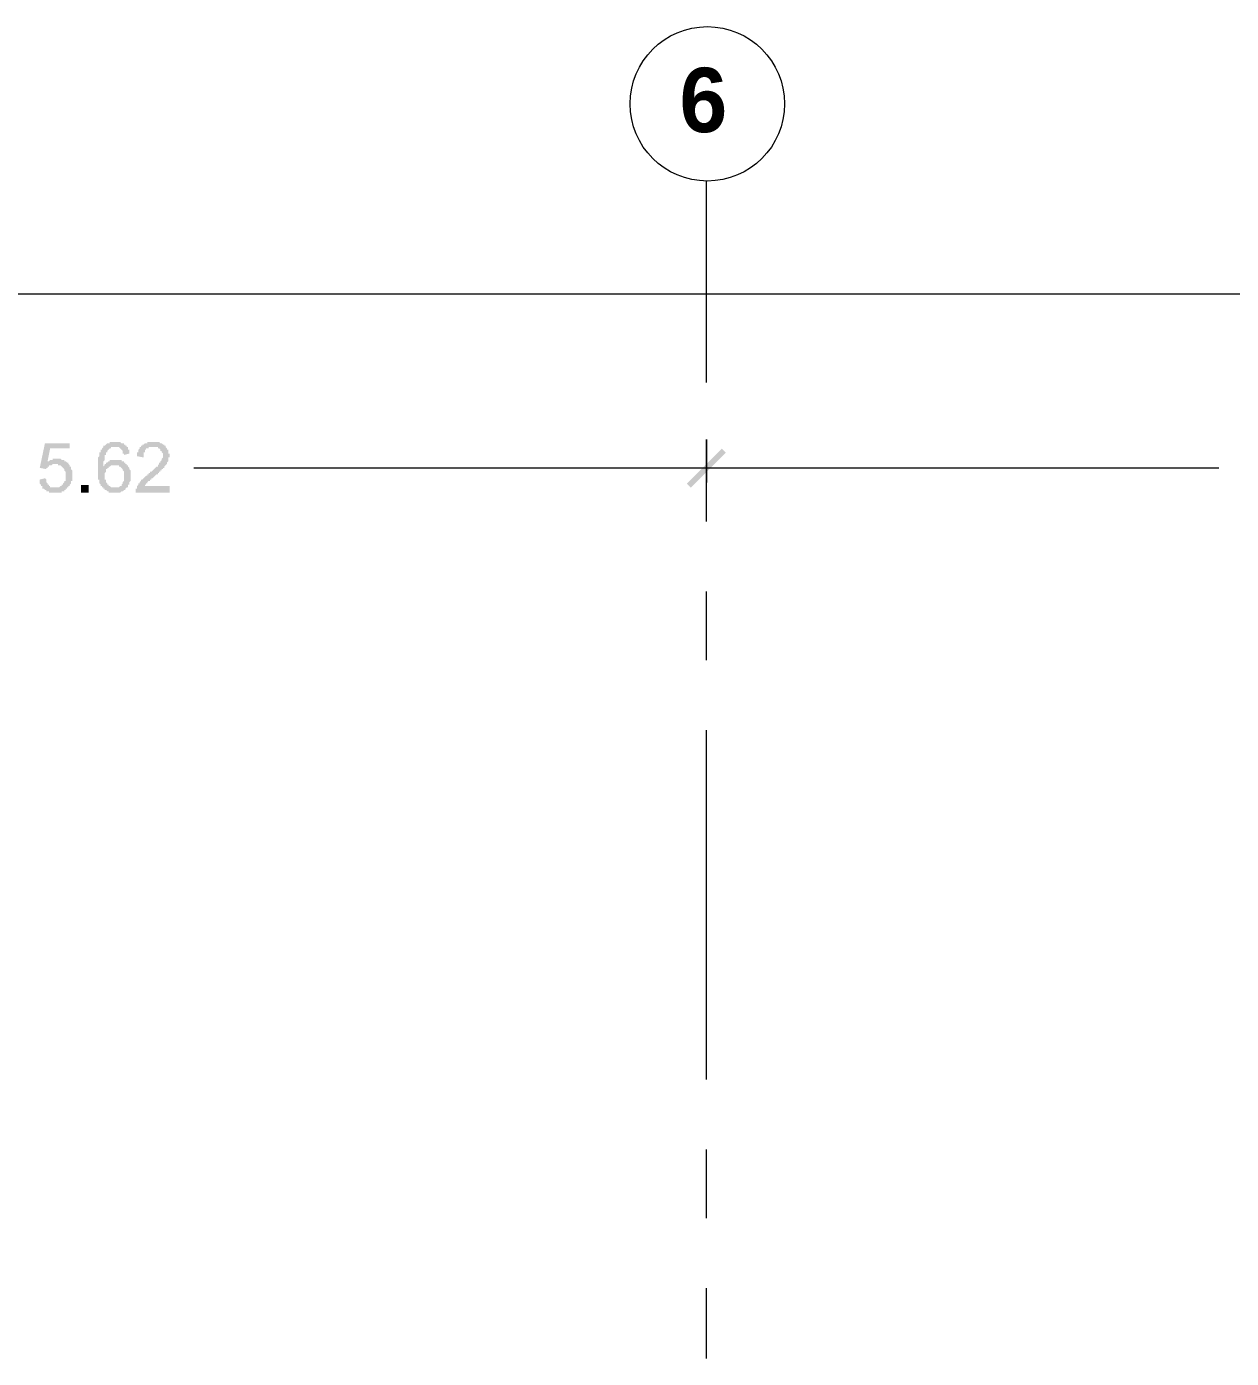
# Model space of a CAD drawing. Header units: inches. Extents: x -11 to 213, y -78 to 40.
# Drawn here: x 22.73 to 28.35, y 30.05 to 36.26 of the extents above; entities that cross this region are included whole.
import ezdxf

# ---------------------------------------------------------------- set-up
doc = ezdxf.new("R2010")
doc.units = ezdxf.units.IN
doc.header["$MEASUREMENT"] = 0
doc.layers.add('PDF_0', color=7, linetype='Continuous')
doc.layers.add('PDF_Text', color=7, linetype='Continuous')
doc.styles.add('PDF Century Gothic Bold', font='GOTHICB.TTF')

msp = doc.modelspace()

# ---------------------------------------------------------------- hatches: boundary and pattern name
at = {"layer": 'PDF_0'}
for points in [[(22.82723, 34.22902), (22.82723, 34.22902), (22.83328, 34.22902), (22.83328, 34.22902), (22.83932, 34.23507), (22.83932, 34.23507), (22.84537, 34.23507), (22.84537, 34.23507), (22.85142, 34.23507), (22.85142, 34.24111), (22.85747, 34.24111), (22.85747, 34.24111), (22.86351, 34.24111), (22.86351, 34.24111), (22.86956, 34.24111), (22.86956, 34.24111), (22.87561, 34.24111), (22.87561, 34.24111), (22.88166, 34.24111), (22.88166, 34.24111), (22.88771, 34.24111), (22.88771, 34.24111), (22.89375, 34.23507), (22.89375, 34.23507), (22.8998, 34.23507), (22.8998, 34.23507), (22.90585, 34.23507), (22.90585, 34.22902), (22.9119, 34.22902), (22.9119, 34.22902), (22.9119, 34.22902), (22.91795, 34.22297), (22.91795, 34.22297), (22.92399, 34.22297), (22.92399, 34.21692), (22.92399, 34.21692), (22.93004, 34.21088), (22.93004, 34.21088), (22.93004, 34.21088), (22.93004, 34.20483), (22.93609, 34.20483), (22.93609, 34.19878), (22.93609, 34.19878), (22.93609, 34.19273), (22.93609, 34.19273), (22.94214, 34.18668), (22.94214, 34.18668), (22.94214, 34.18064), (22.94214, 34.18064), (22.94214, 34.17459), (22.94214, 34.17459), (22.94214, 34.16854), (22.94214, 34.16854), (22.94214, 34.16249), (22.94214, 34.16249), (22.94214, 34.15644), (22.94214, 34.15644), (22.94214, 34.1504), (22.94214, 34.1504), (22.94214, 34.14435), (22.94214, 34.14435), (22.94214, 34.1383), (22.93609, 34.1383), (22.93609, 34.13225), (22.93609, 34.13225), (22.93609, 34.1262), (22.93609, 34.1262), (22.93004, 34.12016), (22.93004, 34.12016), (22.93004, 34.11411), (22.93004, 34.11411), (22.92399, 34.11411), (22.92399, 34.10806), (22.92399, 34.10806), (22.91795, 34.10806), (22.91795, 34.10201), (22.91795, 34.10201), (22.9119, 34.10201), (22.9119, 34.09597), (22.9119, 34.09597), (22.90585, 34.09597), (22.90585, 34.08992), (22.8998, 34.08992), (22.8998, 34.08992), (22.89375, 34.08992), (22.89375, 34.08387), (22.88771, 34.08387), (22.88771, 34.08387), (22.88166, 34.08387), (22.88166, 34.08387), (22.87561, 34.08387), (22.87561, 34.08387), (22.86956, 34.08387), (22.86956, 34.08387), (22.86351, 34.08387), (22.86351, 34.08387), (22.85747, 34.08387), (22.85747, 34.08387), (22.85142, 34.08387), (22.85142, 34.08387), (22.84537, 34.08387), (22.84537, 34.08387), (22.83932, 34.08387), (22.83932, 34.08387), (22.83328, 34.08387), (22.83328, 34.08992), (22.82723, 34.08992), (22.82723, 34.08992), (22.82118, 34.08992), (22.82118, 34.09597), (22.81513, 34.09597), (22.81513, 34.09597), (22.81513, 34.09597), (22.80908, 34.10201), (22.80908, 34.10201), (22.80304, 34.10201), (22.80304, 34.10806), (22.80304, 34.10806), (22.80304, 34.11411), (22.79699, 34.11411), (22.79699, 34.11411), (22.79699, 34.12016), (22.79699, 34.12016), (22.79094, 34.1262), (22.79094, 34.1262), (22.79094, 34.13225), (22.79094, 34.13225), (22.79094, 34.1383), (22.79094, 34.1383), (22.79094, 34.14435), (22.79094, 34.14435), (22.81513, 34.1504), (22.82118, 34.14435), (22.82118, 34.14435), (22.82118, 34.1383), (22.82118, 34.1383), (22.82118, 34.13225), (22.82118, 34.13225), (22.82723, 34.1262), (22.82723, 34.1262), (22.82723, 34.12016), (22.83328, 34.12016), (22.83328, 34.12016), (22.83328, 34.11411), (22.83328, 34.11411), (22.83932, 34.11411), (22.83932, 34.10806), (22.84537, 34.10806), (22.84537, 34.10806), (22.85142, 34.10806), (22.85142, 34.10806), (22.85747, 34.10806), (22.85747, 34.10806), (22.86351, 34.10806), (22.86351, 34.10806), (22.86956, 34.10806), (22.86956, 34.10806), (22.87561, 34.10806), (22.87561, 34.10806), (22.88166, 34.10806), (22.88166, 34.10806), (22.88166, 34.10806), (22.88771, 34.11411), (22.88771, 34.11411), (22.89375, 34.11411), (22.89375, 34.12016), (22.8998, 34.12016), (22.8998, 34.12016), (22.8998, 34.1262), (22.8998, 34.1262), (22.90585, 34.13225), (22.90585, 34.13225), (22.90585, 34.13225), (22.90585, 34.1383), (22.9119, 34.1383), (22.9119, 34.14435), (22.9119, 34.14435), (22.9119, 34.1504), (22.9119, 34.15644), (22.9119, 34.15644), (22.9119, 34.16249), (22.9119, 34.16249), (22.9119, 34.16854), (22.9119, 34.16854), (22.9119, 34.17459), (22.9119, 34.17459), (22.9119, 34.18064), (22.9119, 34.18064), (22.90585, 34.18668), (22.90585, 34.18668), (22.90585, 34.19273), (22.90585, 34.19273), (22.8998, 34.19878), (22.8998, 34.19878), (22.8998, 34.19878), (22.8998, 34.19878), (22.89375, 34.20483), (22.89375, 34.20483), (22.89375, 34.20483), (22.88771, 34.21088), (22.88771, 34.21088), (22.88166, 34.21088), (22.88166, 34.21088), (22.87561, 34.21088), (22.87561, 34.21692), (22.86956, 34.21692), (22.86956, 34.21692), (22.86351, 34.21692), (22.86351, 34.21692), (22.85747, 34.21692), (22.85747, 34.21692), (22.85142, 34.21692), (22.85142, 34.21692), (22.84537, 34.21088), (22.84537, 34.21088), (22.83932, 34.21088), (22.83932, 34.21088), (22.83328, 34.21088), (22.83328, 34.20483), (22.83328, 34.20483), (22.82723, 34.20483), (22.82723, 34.19878), (22.82118, 34.19878), (22.82118, 34.19273), (22.82118, 34.19273), (22.79094, 34.19878), (22.81513, 34.31369), (22.93004, 34.31369), (22.93004, 34.2895), (22.83932, 34.2895)], [(23.39575, 34.08386), (23.2385, 34.08386), (23.2385, 34.08991), (23.2385, 34.08991), (23.2385, 34.09596), (23.2385, 34.09596), (23.2385, 34.10201), (23.24455, 34.10201), (23.24455, 34.10806), (23.24455, 34.10806), (23.24455, 34.1141), (23.24455, 34.1141), (23.2506, 34.12015), (23.2506, 34.12015), (23.2506, 34.1262), (23.2506, 34.1262), (23.25665, 34.1262), (23.25665, 34.13225), (23.25665, 34.13225), (23.25665, 34.13225), (23.2627, 34.13829), (23.2627, 34.13829), (23.2627, 34.13829), (23.2627, 34.14434), (23.26874, 34.14434), (23.26874, 34.14434), (23.27479, 34.15039), (23.27479, 34.15039), (23.27479, 34.15039), (23.28084, 34.15644), (23.28084, 34.15644), (23.28689, 34.16249), (23.28689, 34.16249), (23.29294, 34.16249), (23.29294, 34.16853), (23.29898, 34.16853), (23.29898, 34.17458), (23.30503, 34.17458), (23.30503, 34.17458), (23.30503, 34.18063), (23.31108, 34.18063), (23.31108, 34.18063), (23.31713, 34.18668), (23.31713, 34.18668), (23.31713, 34.18668), (23.32317, 34.19273), (23.32317, 34.19273), (23.32922, 34.19877), (23.32922, 34.19877), (23.32922, 34.19877), (23.33527, 34.20482), (23.33527, 34.20482), (23.34132, 34.20482), (23.34132, 34.21087), (23.34132, 34.21087), (23.34737, 34.21692), (23.34737, 34.21692), (23.34737, 34.21692), (23.34737, 34.22296), (23.35341, 34.22296), (23.35341, 34.22901), (23.35341, 34.22901), (23.35946, 34.23506), (23.35946, 34.23506), (23.35946, 34.24111), (23.35946, 34.24111), (23.35946, 34.24111), (23.36551, 34.24716), (23.36551, 34.24716), (23.36551, 34.2532), (23.36551, 34.2532), (23.36551, 34.25925), (23.36551, 34.25925), (23.36551, 34.2653), (23.36551, 34.2653), (23.35946, 34.27135), (23.35946, 34.27135), (23.35946, 34.2774), (23.35946, 34.2774), (23.35341, 34.2774), (23.35341, 34.28344), (23.35341, 34.28344), (23.35341, 34.28344), (23.34737, 34.28949), (23.34737, 34.28949), (23.34132, 34.28949), (23.34132, 34.29554), (23.33527, 34.29554), (23.33527, 34.29554), (23.32922, 34.29554), (23.32922, 34.29554), (23.32317, 34.29554), (23.32317, 34.29554), (23.31713, 34.29554), (23.31713, 34.29554), (23.31108, 34.29554), (23.31108, 34.29554), (23.30503, 34.29554), (23.30503, 34.29554), (23.29898, 34.29554), (23.29898, 34.28949), (23.29294, 34.28949), (23.29294, 34.28949), (23.28689, 34.28949), (23.28689, 34.28344), (23.28689, 34.28344), (23.28689, 34.28344), (23.28084, 34.28344), (23.28084, 34.2774), (23.28084, 34.2774), (23.28084, 34.27135), (23.27479, 34.27135), (23.27479, 34.2653), (23.27479, 34.2653), (23.27479, 34.25925), (23.27479, 34.25925), (23.27479, 34.2532), (23.27479, 34.2532), (23.27479, 34.24716), (23.24455, 34.2532), (23.24455, 34.25925), (23.24455, 34.25925), (23.24455, 34.2653), (23.24455, 34.2653), (23.24455, 34.27135), (23.2506, 34.27135), (23.2506, 34.2774), (23.2506, 34.2774), (23.2506, 34.28344), (23.2506, 34.28344), (23.25665, 34.28949), (23.25665, 34.28949), (23.25665, 34.29554), (23.2627, 34.29554), (23.2627, 34.29554), (23.2627, 34.30159), (23.26874, 34.30159), (23.26874, 34.30159), (23.26874, 34.30763), (23.27479, 34.30763), (23.27479, 34.30763), (23.27479, 34.30763), (23.28084, 34.31368), (23.28084, 34.31368), (23.28689, 34.31368), (23.28689, 34.31368), (23.29294, 34.31368), (23.29294, 34.31973), (23.29898, 34.31973), (23.29898, 34.31973), (23.30503, 34.31973), (23.30503, 34.31973), (23.31108, 34.31973), (23.31713, 34.31973), (23.31713, 34.31973), (23.32317, 34.31973), (23.32317, 34.31973), (23.32922, 34.31973), (23.32922, 34.31973), (23.33527, 34.31973), (23.33527, 34.31973), (23.34132, 34.31973), (23.34132, 34.31973), (23.34737, 34.31973), (23.35341, 34.31368), (23.35341, 34.31368), (23.35341, 34.31368), (23.35946, 34.31368), (23.35946, 34.31368), (23.36551, 34.30763), (23.36551, 34.30763), (23.37156, 34.30763), (23.37156, 34.30159), (23.37156, 34.30159), (23.37156, 34.30159), (23.37761, 34.30159), (23.37761, 34.29554), (23.37761, 34.29554), (23.38365, 34.28949), (23.38365, 34.28949), (23.38365, 34.28344), (23.3897, 34.28344), (23.3897, 34.28344), (23.3897, 34.2774), (23.3897, 34.2774), (23.3897, 34.27135), (23.3897, 34.27135), (23.3897, 34.2653), (23.39575, 34.2653), (23.39575, 34.25925), (23.39575, 34.2532), (23.39575, 34.2532), (23.39575, 34.2532), (23.39575, 34.24716), (23.3897, 34.24716), (23.3897, 34.24111), (23.3897, 34.24111), (23.3897, 34.23506), (23.3897, 34.23506), (23.3897, 34.22901), (23.3897, 34.22901), (23.38365, 34.22296), (23.38365, 34.22296), (23.38365, 34.21692), (23.38365, 34.21692), (23.37761, 34.21087), (23.37761, 34.21087), (23.37761, 34.21087), (23.37761, 34.21087), (23.37156, 34.20482), (23.37156, 34.20482), (23.37156, 34.20482), (23.37156, 34.19877), (23.36551, 34.19877), (23.36551, 34.19877), (23.36551, 34.19273), (23.36551, 34.19273), (23.35946, 34.19273), (23.35946, 34.18668), (23.35946, 34.18668), (23.35341, 34.18668), (23.35341, 34.18063), (23.34737, 34.18063), (23.34737, 34.18063), (23.34737, 34.17458), (23.34132, 34.17458), (23.34132, 34.16853), (23.33527, 34.16853), (23.33527, 34.16853), (23.32922, 34.16249), (23.32922, 34.16249), (23.32317, 34.15644), (23.32317, 34.15644), (23.31713, 34.15039), (23.31108, 34.15039), (23.31108, 34.15039), (23.31108, 34.14434), (23.30503, 34.14434), (23.30503, 34.13829), (23.29898, 34.13829), (23.29898, 34.13829), (23.29294, 34.13225), (23.29294, 34.13225), (23.29294, 34.1262), (23.28689, 34.1262), (23.28689, 34.1262), (23.28689, 34.12015), (23.28084, 34.12015), (23.28084, 34.12015), (23.28084, 34.1141), (23.28084, 34.1141), (23.39575, 34.1141)]]:
    msp.add_hatch(color=256, dxfattribs=at).paths.add_polyline_path(points)
h = msp.add_hatch(color=256, dxfattribs=at)
h.paths.add_polyline_path([(23.0873, 34.20482), (23.09334, 34.21087), (23.09334, 34.21087), (23.09334, 34.21692), (23.09939, 34.21692), (23.09939, 34.21692), (23.09939, 34.22297), (23.10544, 34.22297), (23.10544, 34.22297), (23.11149, 34.22902), (23.11149, 34.22902), (23.11149, 34.22902), (23.11753, 34.22902), (23.11753, 34.23506), (23.12358, 34.23506), (23.12358, 34.23506), (23.12963, 34.23506), (23.12963, 34.23506), (23.13568, 34.23506), (23.13568, 34.23506), (23.14173, 34.23506), (23.14173, 34.23506), (23.14777, 34.23506), (23.14777, 34.23506), (23.15382, 34.23506), (23.15382, 34.23506), (23.15987, 34.23506), (23.15987, 34.23506), (23.16592, 34.23506), (23.16592, 34.23506), (23.17197, 34.23506), (23.17197, 34.22902), (23.17801, 34.22902), (23.17801, 34.22902), (23.18406, 34.22902), (23.18406, 34.22297), (23.19011, 34.22297), (23.19011, 34.22297), (23.19011, 34.21692), (23.19616, 34.21692), (23.19616, 34.21692), (23.19616, 34.21087), (23.19616, 34.21087), (23.20221, 34.21087), (23.20221, 34.20482), (23.20221, 34.20482), (23.20825, 34.19878), (23.20825, 34.19878), (23.20825, 34.19273), (23.20825, 34.19273), (23.20825, 34.19273), (23.2143, 34.18668), (23.2143, 34.18063), (23.2143, 34.18063), (23.2143, 34.17458), (23.2143, 34.17458), (23.2143, 34.16854), (23.2143, 34.16854), (23.2143, 34.16249), (23.2143, 34.16249), (23.2143, 34.15644), (23.2143, 34.15644), (23.2143, 34.15039), (23.2143, 34.15039), (23.2143, 34.14435), (23.2143, 34.14435), (23.2143, 34.1383), (23.2143, 34.1383), (23.20825, 34.13225), (23.20825, 34.13225), (23.20825, 34.1262), (23.20825, 34.1262), (23.20825, 34.12015), (23.20221, 34.12015), (23.20221, 34.11411), (23.20221, 34.11411), (23.20221, 34.10806), (23.19616, 34.10806), (23.19616, 34.10806), (23.19616, 34.10806), (23.19011, 34.10201), (23.19011, 34.10201), (23.19011, 34.09596), (23.18406, 34.09596), (23.18406, 34.09596), (23.17801, 34.08991), (23.17801, 34.08991), (23.17801, 34.08991), (23.17197, 34.08991), (23.17197, 34.08991), (23.16592, 34.08387), (23.16592, 34.08387), (23.15987, 34.08387), (23.15987, 34.08387), (23.15382, 34.08387), (23.15382, 34.08387), (23.14777, 34.08387), (23.14777, 34.08387), (23.14173, 34.08387), (23.13568, 34.08387), (23.13568, 34.08387), (23.12963, 34.08387), (23.12963, 34.08387), (23.12358, 34.08387), (23.12358, 34.08387), (23.11753, 34.08387), (23.11753, 34.08387), (23.11149, 34.08387), (23.11149, 34.08991), (23.10544, 34.08991), (23.10544, 34.08991), (23.10544, 34.08991), (23.09939, 34.09596), (23.09939, 34.09596), (23.09334, 34.09596), (23.09334, 34.10201), (23.0873, 34.10201), (23.0873, 34.10201), (23.0873, 34.10806), (23.0873, 34.10806), (23.08125, 34.10806), (23.08125, 34.10806), (23.08125, 34.11411), (23.08125, 34.11411), (23.0752, 34.11411), (23.0752, 34.12015), (23.0752, 34.12015), (23.0752, 34.12015), (23.06915, 34.1262), (23.06915, 34.1262), (23.06915, 34.13225), (23.06915, 34.13225), (23.06915, 34.1383), (23.06915, 34.1383), (23.06915, 34.14435), (23.0631, 34.14435), (23.0631, 34.15039), (23.0631, 34.15039), (23.0631, 34.15644), (23.0631, 34.15644), (23.0631, 34.16249), (23.0631, 34.16854), (23.0631, 34.16854), (23.0631, 34.17458), (23.0631, 34.17458), (23.0631, 34.18063), (23.0631, 34.18668), (23.0631, 34.19273), (23.0631, 34.19273), (23.0631, 34.19273), (23.0631, 34.19878), (23.0631, 34.20482), (23.0631, 34.20482), (23.0631, 34.21087), (23.0631, 34.21692), (23.0631, 34.21692), (23.0631, 34.22297), (23.0631, 34.22902), (23.0631, 34.22902), (23.0631, 34.23506), (23.0631, 34.23506), (23.0631, 34.24111), (23.0631, 34.24111), (23.0631, 34.24716), (23.0631, 34.24716), (23.06915, 34.25321), (23.06915, 34.25321), (23.06915, 34.25926), (23.06915, 34.25926), (23.06915, 34.2653), (23.06915, 34.2653), (23.06915, 34.27135), (23.0752, 34.27135), (23.0752, 34.2774), (23.0752, 34.2774), (23.0752, 34.2774), (23.0752, 34.28345), (23.08125, 34.28345), (23.08125, 34.28949), (23.08125, 34.28949), (23.08125, 34.28949), (23.08125, 34.28949), (23.0873, 34.29554), (23.0873, 34.29554), (23.0873, 34.30159), (23.09334, 34.30159), (23.09334, 34.30159), (23.09939, 34.30764), (23.09939, 34.30764), (23.09939, 34.30764), (23.10544, 34.31369), (23.10544, 34.31369), (23.11149, 34.31369), (23.11149, 34.31369), (23.11753, 34.31369), (23.11753, 34.31973), (23.12358, 34.31973), (23.12358, 34.31973), (23.12963, 34.31973), (23.12963, 34.31973), (23.13568, 34.31973), (23.13568, 34.31973), (23.14173, 34.31973), (23.14173, 34.31973), (23.14173, 34.31973), (23.14777, 34.31973), (23.15382, 34.31973), (23.15382, 34.31973), (23.15987, 34.31973), (23.15987, 34.31973), (23.16592, 34.31973), (23.16592, 34.31973), (23.17197, 34.31369), (23.17197, 34.31369), (23.17801, 34.31369), (23.17801, 34.31369), (23.18406, 34.31369), (23.18406, 34.30764), (23.18406, 34.30764), (23.19011, 34.30764), (23.19011, 34.30159), (23.19616, 34.30159), (23.19616, 34.30159), (23.19616, 34.29554), (23.19616, 34.29554), (23.20221, 34.29554), (23.20221, 34.28949), (23.20221, 34.28949), (23.20221, 34.28345), (23.20825, 34.28345), (23.20825, 34.2774), (23.20825, 34.2774), (23.20825, 34.27135), (23.20825, 34.27135), (23.20825, 34.2653), (23.20825, 34.2653), (23.18406, 34.25926), (23.18406, 34.2653), (23.17801, 34.2653), (23.17801, 34.27135), (23.17801, 34.27135), (23.17801, 34.2774), (23.17801, 34.2774), (23.17197, 34.28345), (23.17197, 34.28345), (23.17197, 34.28345), (23.16592, 34.28949), (23.16592, 34.28949), (23.16592, 34.28949), (23.15987, 34.29554), (23.15987, 34.29554), (23.15382, 34.29554), (23.15382, 34.29554), (23.15382, 34.29554), (23.14777, 34.29554), (23.14777, 34.29554), (23.14173, 34.29554), (23.14173, 34.29554), (23.13568, 34.29554), (23.13568, 34.29554), (23.12963, 34.29554), (23.12963, 34.29554), (23.12358, 34.29554), (23.12358, 34.28949), (23.11753, 34.28949), (23.11753, 34.28949), (23.11753, 34.28949), (23.11149, 34.28345), (23.11149, 34.28345), (23.10544, 34.2774), (23.10544, 34.2774), (23.10544, 34.2774), (23.10544, 34.27135), (23.09939, 34.27135), (23.09939, 34.27135), (23.09939, 34.2653), (23.09939, 34.2653), (23.09939, 34.25926), (23.09939, 34.25926), (23.09334, 34.25926), (23.09334, 34.25321), (23.09334, 34.25321), (23.09334, 34.24716), (23.09334, 34.24716), (23.09334, 34.24111), (23.09334, 34.23506), (23.09334, 34.23506), (23.0873, 34.22902), (23.0873, 34.22902), (23.0873, 34.22297), (23.0873, 34.21692), (23.0873, 34.21692), (23.0873, 34.21087), (23.0873, 34.20482), (23.0873, 34.20482)], flags=0)
h.paths.add_polyline_path([(23.14173, 34.10806), (23.14173, 34.10806), (23.14777, 34.10806), (23.14777, 34.10806), (23.15382, 34.10806), (23.15382, 34.10806), (23.15987, 34.10806), (23.15987, 34.10806), (23.16592, 34.11411), (23.16592, 34.11411), (23.17197, 34.11411), (23.17197, 34.12015), (23.17197, 34.12015), (23.17801, 34.1262), (23.17801, 34.1262), (23.17801, 34.1262), (23.17801, 34.13225), (23.17801, 34.13225), (23.18406, 34.1383), (23.18406, 34.1383), (23.18406, 34.14435), (23.18406, 34.14435), (23.18406, 34.15039), (23.18406, 34.15644), (23.18406, 34.15644), (23.18406, 34.16249), (23.18406, 34.16249), (23.18406, 34.16854), (23.18406, 34.16854), (23.18406, 34.17458), (23.18406, 34.17458), (23.18406, 34.18063), (23.18406, 34.18063), (23.17801, 34.18668), (23.17801, 34.18668), (23.17801, 34.19273), (23.17801, 34.19273), (23.17197, 34.19878), (23.17197, 34.19878), (23.17197, 34.19878), (23.16592, 34.20482), (23.16592, 34.20482), (23.16592, 34.20482), (23.15987, 34.20482), (23.15987, 34.21087), (23.15382, 34.21087), (23.15382, 34.21087), (23.14777, 34.21087), (23.14777, 34.21087), (23.14173, 34.21087), (23.14173, 34.21087), (23.13568, 34.21087), (23.13568, 34.21087), (23.12963, 34.21087), (23.12963, 34.21087), (23.12358, 34.21087), (23.12358, 34.21087), (23.11753, 34.20482), (23.11753, 34.20482), (23.11149, 34.20482), (23.11149, 34.19878), (23.10544, 34.19878), (23.10544, 34.19878), (23.10544, 34.19878), (23.10544, 34.19273), (23.09939, 34.19273), (23.09939, 34.18668), (23.09939, 34.18668), (23.09939, 34.18063), (23.09939, 34.18063), (23.09334, 34.17458), (23.09334, 34.17458), (23.09334, 34.16854), (23.09334, 34.16854), (23.09334, 34.16249), (23.09334, 34.16249), (23.09334, 34.15644), (23.09334, 34.15644), (23.09334, 34.15039), (23.09334, 34.15039), (23.09334, 34.14435), (23.09939, 34.14435), (23.09939, 34.1383), (23.09939, 34.1383), (23.09939, 34.13225), (23.09939, 34.13225), (23.10544, 34.1262), (23.10544, 34.1262), (23.10544, 34.12015), (23.10544, 34.12015), (23.11149, 34.12015), (23.11149, 34.11411), (23.11149, 34.11411), (23.11753, 34.11411), (23.11753, 34.11411), (23.12358, 34.10806), (23.12358, 34.10806), (23.12963, 34.10806), (23.12963, 34.10806), (23.13568, 34.10806), (23.13568, 34.10806), (23.14173, 34.10806), (23.14173, 34.10806)], flags=0)

# ---------------------------------------------------------------- linework, layer by layer
at = {"layer": 'PDF_0', "lineweight": 5}
for points in [[(25.89805, 34.59659), (25.89805, 35.53402)], [(37.12895, 35.00785), (17.64875, 35.00785)], [(25.89805, 33.94947), (25.89805, 34.27606)], [(28.28696, 34.19744), (25.89805, 34.19744), (23.50914, 34.19744)], [(25.89805, 33.30235), (25.89805, 33.62289)], [(25.89805, 31.34889), (25.89805, 32.97576)], [(25.89805, 30.70176), (25.89805, 31.0223)], [(25.89805, 30.04859), (25.89805, 30.37518)]]:
    msp.add_lwpolyline(points, dxfattribs=at)
msp.add_lwpolyline([(25.89805, 34.33049), (25.89805, 34.13091)], close=True, dxfattribs=at)
at = {"layer": 'PDF_0', "lineweight": 13}
msp.add_circle((25.90269, 35.89528), 0.35985, dxfattribs=at)
at = {"layer": 'PDF_0'}
for points in [[(25.80733, 34.12486), (25.82548, 34.10672), (25.97063, 34.28815)], [(25.97063, 34.28815), (25.82548, 34.10672), (25.80733, 34.12486)], [(25.82548, 34.10672), (25.97063, 34.28815), (25.98877, 34.27001)], [(25.98877, 34.27001), (25.97063, 34.28815), (25.82548, 34.10672)]]:
    msp.add_solid(points, dxfattribs=at)
at = {"layer": 'PDF_0', "lineweight": 5}
msp.add_solid([(23.01926, 34.08253), (22.98298, 34.08253), (23.01926, 34.11881), (22.98298, 34.11881)], dxfattribs=at)

# ---------------------------------------------------------------- texts
at = {"layer": 'PDF_Text', "insert": (25.77266, 35.91124), "char_height": 0.29998, "attachment_point": 4, "style": 'PDF Century Gothic Bold'}
msp.add_mtext('6', dxfattribs=at)

doc.saveas('drawing.dxf')
